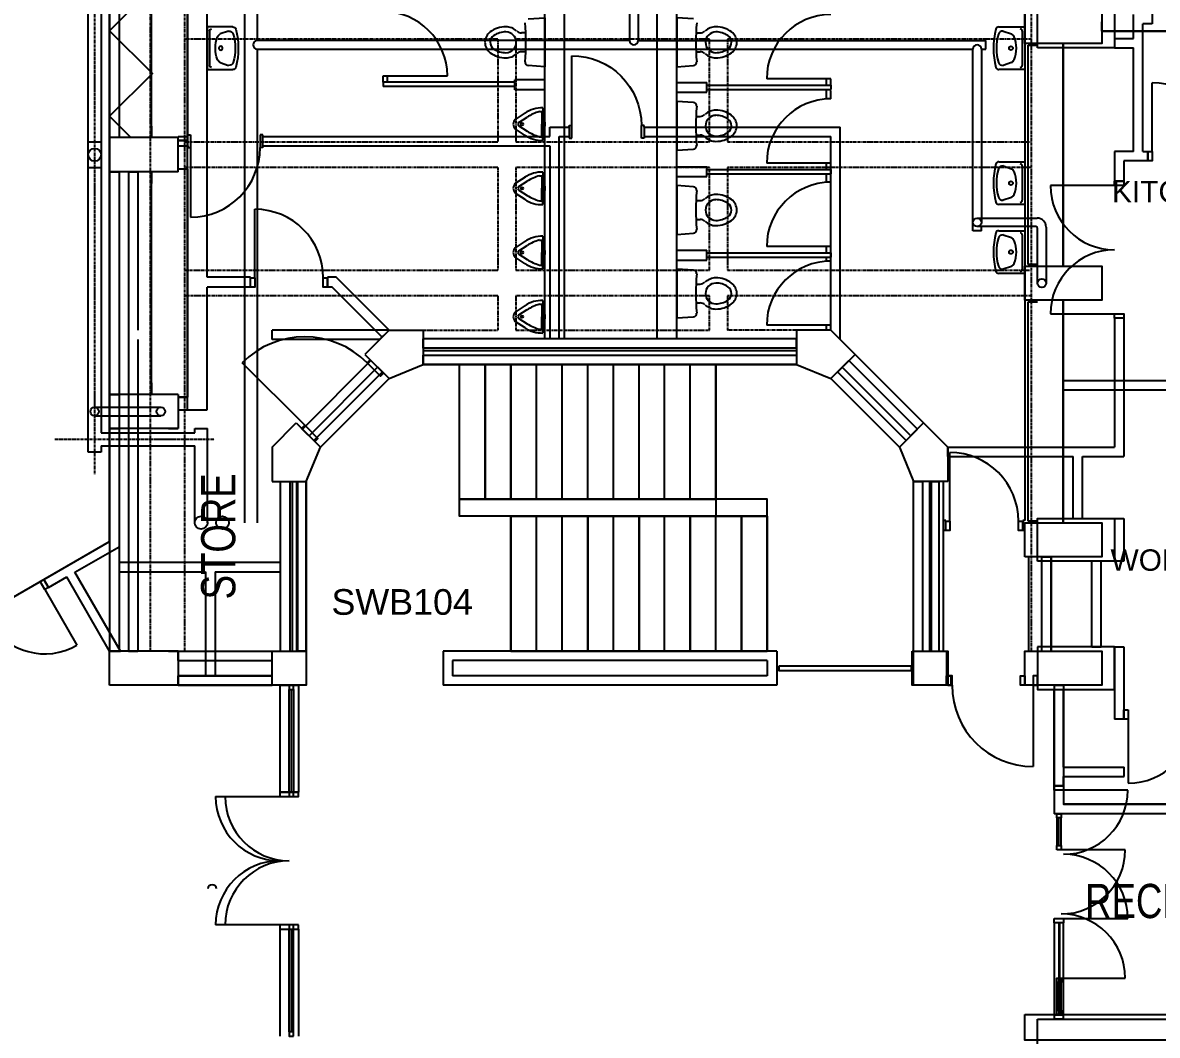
# Model space of a CAD drawing. Header units: millimetres. Extents: x -12337 to 132498, y -9485 to 82319.
# Drawn here: x 70612 to 83878, y 52379 to 64212 of the extents above; entities that cross this region are included whole.
import ezdxf

# ---------------------------------------------------------------- set-up
doc = ezdxf.new("R2010")
doc.units = ezdxf.units.MM
doc.linetypes.add('PCENTRE', pattern=[50.8, 31.75, -6.35, 6.35, -6.35])
doc.linetypes.add('PHANTOM', pattern=[63.5, 31.75, -6.35, 6.35, -6.35, 6.35, -6.35])
for name, color, linetype in [('Basement 1 - Doors Windows and Openings', 7, 'Continuous'), ('Basement 1 - General', 7, 'Continuous'), ('Basement 1 - Sections', 7, 'Continuous'), ('Basement 1 - Spaces and Zones', 7, 'Continuous'), ('Basement 1 - Stairs', 7, 'Continuous'), ('Basement 1 - Structural Members', 7, 'Continuous'), ('Basement 1 - Walls', 7, 'Continuous'), ('Basement 2 - Doors Windows and Openings', 7, 'Continuous'), ('Basement 2 - General', 7, 'Continuous'), ('Basement 2 - Stairs', 7, 'Continuous'), ('Basement 2 - Structural Members', 7, 'Continuous'), ('Basement 2 - Walls', 7, 'Continuous'), ('Rain_and_storm_water', 7, 'Continuous')]:
    doc.layers.add(name, color=color, linetype=linetype)
doc.styles.add('arial', font='arial.ttf')
doc.styles.add('Text_Style_2', font='Freehand', dxfattribs={"width": 0.8})

# ---------------------------------------------------------------- blocks, each defined once
blk = doc.blocks.new('whb2')
for p, q in [((-250, 0), (250, 0)), ((-250, -303.1), (-250, 0)), ((250, 0), (250, -303.1)), ((-201, -29.5), (201.1, -29.5)), ((-200, -252.8), (-168.5, -155.3)), ((168.6, -155.3), (200.1, -252.8))]:
    blk.add_line(p, q)
blk.add_circle((0, -160.7), 22.3)
for centre, radius, start, end in [((-199.1, -56.3), 26.8, 94.124, 173.479), ((-109.1, -186.3), 67, 111.901, 152.434), ((0, -457.8), 359.7, 68.098, 111.902), ((109.2, -186.3), 67, 27.567, 68.099), ((199.2, -56.3), 26.8, 6.521, 85.876), ((-151.4, -259.8), 49.1, 171.798, 253.912), ((151.5, -259.8), 49.1, 286.088, 8.202), ((-214.2, -303.1), 35.7, 180, 255.523), ((0, 526.8), 892.9, 255.523, 284.478), ((0, 265.2), 595.5, 253.912, 286.088), ((214.3, -303.1), 35.7, 284.477, 0)]:
    blk.add_arc(centre, radius, start, end)

msp = doc.modelspace()

# ---------------------------------------------------------------- linework, layer by layer
at = {"layer": 'Basement 1 - Doors Windows and Openings', "color": 1, "linetype": 'Continuous', "lineweight": -3}
for p, q in [((74827, 63592, 2700), (75577, 63592, 2700)), ((80061, 63557, 2700), (79311, 63557, 2700)), ((80061, 62572, 2700), (79311, 62572, 2700)), ((73327, 61232, 2700), (73327, 62032, 2700)), ((80061, 61597, 2700), (79311, 61597, 2700)), ((80061, 60677, 2700), (79311, 60677, 2700)), ((73909, 59508, 2700), (73178, 60239, 2700)), ((81454, 58389, 2700), (81454, 59189, 2700)), ((70871, 57587, 2700), (71246, 56937, 2700)), ((73728, 55219, 2700), (73728, 56419, 2700)), ((73753, 55219, 2700), (73753, 56419, 2700)), ((73778, 56419, 2700), (73778, 55219, 2700)), ((72978, 55169, 2700), (73728, 55169, 2700)), ((82703, 54919, 2700), (82703, 54597, 2700)), ((82728, 54597, 2700), (82728, 54919, 2700)), ((82753, 54597, 2700), (82753, 54919, 2700)), ((83503, 54547, 2700), (82753, 54547, 2700)), ((73728, 53669, 2700), (72978, 53669, 2700)), ((73728, 52419, 2700), (73728, 53619, 2700)), ((73753, 52419, 2700), (73753, 53619, 2700)), ((73778, 52419, 2700), (73778, 53619, 2700)), ((82703, 52674, 2700), (82703, 52997, 2700)), ((82728, 52674, 2700), (82728, 52997, 2700)), ((82753, 53047, 2700), (83503, 53047, 2700)), ((82753, 52674, 2700), (82753, 52997, 2700))]:
    msp.add_line(p, q, dxfattribs=at)
at = {"layer": 'Basement 1 - Doors Windows and Openings', "color": 1, "linetype": 'Continuous'}
msp.add_line((80188, 60181, 2700), (80061, 60054, 2700), dxfattribs=at)
at = {"layer": 'Basement 1 - Doors Windows and Openings', "color": 1, "linetype": 'Continuous', "lineweight": -3, "elevation": 2700}
for points in [[(73277, 61232), (73327, 61232), (73327, 61122), (73277, 61122), (73277, 61232)], [(74127, 61232), (74177, 61232), (74177, 61122), (74127, 61122), (74127, 61232)], [(74640, 60239), (74675, 60274), (74830, 60118), (74795, 60083), (74640, 60239)], [(73873, 59472), (73909, 59508), (74064, 59352), (74029, 59317), (73873, 59472)], [(81404, 58389), (81454, 58389), (81454, 58279), (81404, 58279), (81404, 58389)], [(82254, 58389), (82304, 58389), (82304, 58279), (82254, 58279), (82254, 58389)], [(70871, 57587), (70816, 57682), (70859, 57707), (70914, 57612), (70871, 57587)], [(81463, 56469), (81413, 56469), (81413, 56579), (81463, 56579), (81463, 56469)], [(82328, 56469), (82278, 56469), (82278, 56579), (82328, 56579), (82328, 56469)], [(73778, 56419), (73778, 56469), (73728, 56469), (73728, 56419), (73778, 56419)], [(73778, 55169), (73778, 55219), (73728, 55219), (73728, 55169), (73778, 55169)], [(82703, 54919), (82703, 54969), (82753, 54969), (82753, 54919), (82703, 54919)], [(82703, 54547), (82703, 54597), (82753, 54597), (82753, 54547), (82703, 54547)], [(73778, 53619), (73778, 53669), (73728, 53669), (73728, 53619), (73778, 53619)], [(82703, 52997), (82703, 53047), (82753, 53047), (82753, 52997), (82703, 52997)], [(82703, 52624), (82703, 52674), (82753, 52674), (82753, 52624), (82703, 52624)], [(73778, 52369), (73778, 52419), (73728, 52419), (73728, 52369), (73778, 52369)]]:
    msp.add_lwpolyline(points, dxfattribs=at)
at = {"layer": 'Basement 1 - Doors Windows and Openings', "color": 1, "linetype": 'Continuous', "lineweight": -3}
for centre, radius, start, end in [((74827, 63592, 2700), 750, 0, 90), ((80061, 63557, 2700), 750, 90, 180), ((80061, 62572, 2700), 750, 90, 180), ((80061, 61597, 2700), 750, 90, 180), ((73327, 61232, 2700), 800, 0, 90), ((80061, 60677, 2700), 750, 90, 180), ((73909, 59508, 2700), 1033, 44.9996, 134.9996), ((81454, 58389, 2700), 800, 0, 90), ((70871, 57587, 2700), 750, 210, 300), ((73728, 55169, 2700), 750, 180, 270), ((82753, 54547, 2700), 750, 270, 0), ((73728, 53669, 2700), 750, 90, 180), ((82753, 53047, 2700), 750, 0, 90)]:
    msp.add_arc(centre, radius, start, end, dxfattribs=at)
at = {"layer": 'Basement 1 - Sections', "color": 1, "linetype": 'Continuous'}
for p, q in [((76494, 64093, 2700), (76443, 64093, 2700)), ((78484, 64093, 2700), (78534, 64093, 2700)), ((76494, 63873, 2700), (76443, 63873, 2700)), ((78484, 63873, 2700), (78534, 63873, 2700)), ((76717, 63698, 2700), (76523, 63711, 2700)), ((78261, 63698, 2700), (78455, 63711, 2700)), ((76487, 63158, 2700), (76371, 63082, 2700)), ((76694, 63217, 2700), (76694, 63027, 2700)), ((76413, 63048, 2700), (76511, 63109, 2700)), ((76694, 62837, 2700), (76694, 63027, 2700)), ((78484, 63118, 2700), (78534, 63118, 2700)), ((76487, 62896, 2700), (76371, 62972, 2700)), ((76413, 63006, 2700), (76511, 62945, 2700)), ((78484, 62898, 2700), (78534, 62898, 2700)), ((78261, 62723, 2700), (78455, 62736, 2700)), ((76487, 62408, 2700), (76371, 62332, 2700)), ((76413, 62298, 2700), (76511, 62359, 2700)), ((76694, 62467, 2700), (76694, 62277, 2700)), ((76487, 62146, 2700), (76371, 62222, 2700)), ((76413, 62256, 2700), (76511, 62195, 2700)), ((76694, 62087, 2700), (76694, 62277, 2700)), ((78484, 62133, 2700), (78534, 62133, 2700)), ((78484, 61913, 2700), (78534, 61913, 2700)), ((76694, 61717, 2700), (76694, 61527, 2700)), ((78261, 61738, 2700), (78455, 61751, 2700)), ((76487, 61658, 2700), (76371, 61582, 2700)), ((76413, 61548, 2700), (76511, 61609, 2700)), ((76487, 61396, 2700), (76371, 61472, 2700)), ((76413, 61506, 2700), (76511, 61445, 2700)), ((76694, 61337, 2700), (76694, 61527, 2700)), ((78484, 61158, 2700), (78534, 61158, 2700)), ((76487, 60908, 2700), (76371, 60831, 2700)), ((76694, 60967, 2700), (76694, 60777, 2700)), ((78484, 60938, 2700), (78534, 60938, 2700)), ((76413, 60798, 2700), (76511, 60859, 2700)), ((76694, 60587, 2700), (76694, 60777, 2700)), ((78261, 60763, 2700), (78455, 60776, 2700)), ((76487, 60646, 2700), (76371, 60722, 2700)), ((76413, 60756, 2700), (76511, 60695, 2700))]:
    msp.add_line(p, q, dxfattribs=at)
at = {"layer": 'Basement 1 - Sections', "color": 1, "linetype": 'Continuous', "elevation": 2700}
for points in [[(76523, 64256), (76717, 64268), (76717, 63698)], [(78455, 64256), (78261, 64268), (78261, 63698)], [(78455, 63281), (78261, 63293), (78261, 62723)], [(76655, 63173), (76682, 63173), (76682, 63027)], [(76655, 62880), (76682, 62880), (76682, 63027)], [(76694, 63052), (76717, 63052), (76717, 63002), (76694, 63002)], [(76655, 62423), (76682, 62423), (76682, 62277)], [(76655, 62130), (76682, 62130), (76682, 62277)], [(76694, 62302), (76717, 62302), (76717, 62252), (76694, 62252)], [(78455, 62296), (78261, 62308), (78261, 61738)], [(76655, 61673), (76682, 61673), (76682, 61527)], [(76655, 61380), (76682, 61380), (76682, 61527)], [(76694, 61552), (76717, 61552), (76717, 61502), (76694, 61502)], [(78455, 61321), (78261, 61333), (78261, 60763)], [(76655, 60923), (76682, 60923), (76682, 60777)], [(76655, 60630), (76682, 60630), (76682, 60777)], [(76694, 60802), (76717, 60802), (76717, 60752), (76694, 60752)]]:
    msp.add_lwpolyline(points, dxfattribs=at)
at = {"layer": 'Basement 1 - Sections', "color": 1, "linetype": 'Continuous'}
for centre in [(76449, 63027, 2700), (76449, 62277, 2700), (76449, 61527, 2700), (76449, 60777, 2700)]:
    msp.add_circle(centre, 15, dxfattribs=at)
for centre, radius, start, end in [((74059, 63983, 2700), 2437, 354.6098, 5.3902), ((80919, 63983, 2700), 2437, 174.6098, 185.3902), ((76168, 63983, 2700), 151, 126.6272, 180), ((76262, 63857, 2700), 309, 90, 126.6269), ((76262, 63847, 2700), 258, 90, 123.3291), ((76262, 63983, 2700), 182, 46.3697, 90), ((76262, 63983, 2700), 121, 270, 90), ((76443, 64173, 2700), 80, 226.3714, 270), ((78534, 64173, 2700), 80, 270, 313.6286), ((78716, 63983, 2700), 182, 90, 133.6303), ((78716, 63983, 2700), 121, 90, 270), ((78716, 63857, 2700), 309, 53.3731, 90), ((78716, 63847, 2700), 258, 56.6709, 90), ((78810, 63983, 2700), 151, 0, 53.3728), ((76168, 63983, 2700), 151, 180, 233.3723), ((76172, 63983, 2700), 94.1, 123.328, 180), ((76172, 63983, 2700), 94.1, 180, 236.6712), ((78805, 63983, 2700), 94.1, 0, 56.672), ((78805, 63983, 2700), 94.1, 303.3288, 0), ((78810, 63983, 2700), 151, 306.6277, 0), ((76262, 64110, 2700), 309, 233.3736, 270), ((76262, 64120, 2700), 258, 236.6706, 270), ((76262, 63983, 2700), 182, 270, 313.6308), ((76443, 63793, 2700), 80, 90, 133.6274), ((78534, 63793, 2700), 80, 46.3726, 90), ((78716, 63983, 2700), 182, 226.3692, 270), ((78716, 64120, 2700), 258, 270, 303.3294), ((78716, 64110, 2700), 309, 270, 306.6264), ((76526, 63751, 2700), 40, 174.614, 266.3467), ((78452, 63751, 2700), 40, 273.6533, 5.386), ((78452, 63241, 2700), 40, 354.6071, 86.3462), ((76685, 62854, 2700), 363, 88.5377, 123.7958), ((76818, 62615, 2700), 582, 106.3032, 121.9052), ((80919, 63008, 2700), 2437, 174.6098, 185.3902), ((78716, 63008, 2700), 182, 90, 133.6303), ((78716, 62882, 2700), 309, 53.3731, 90), ((76420, 63027, 2700), 73, 131.5428, 179.9693), ((76420, 63027, 2700), 73, 180.0326, 228.4584), ((76425, 63028, 2700), 23.8, 121.9106, 177.9281), ((76425, 63026, 2700), 23.8, 182.0719, 238.0926), ((78534, 63198, 2700), 80, 270, 313.6286), ((78716, 63008, 2700), 121, 90, 270), ((78716, 62872, 2700), 258, 56.6709, 90), ((78805, 63008, 2700), 94.1, 0, 56.672), ((78810, 63008, 2700), 151, 0, 53.3728), ((76685, 63199, 2700), 363, 236.2042, 271.4623), ((76818, 63439, 2700), 582, 238.0951, 253.6968), ((78534, 62818, 2700), 80, 46.3726, 90), ((78716, 63145, 2700), 258, 270, 303.3294), ((78716, 63135, 2700), 309, 270, 306.6264), ((78805, 63008, 2700), 94.1, 303.3288, 0), ((78810, 63008, 2700), 151, 306.6277, 0), ((78452, 62776, 2700), 40, 273.6533, 5.386), ((78716, 63008, 2700), 182, 226.3692, 270), ((76685, 62104, 2700), 363, 88.5377, 123.7958), ((76818, 61865, 2700), 582, 106.3032, 121.9052), ((76420, 62277, 2700), 73, 131.5428, 179.9693), ((76420, 62277, 2700), 73, 180.0326, 228.4584), ((76425, 62278, 2700), 23.8, 121.9106, 177.9281), ((76425, 62276, 2700), 23.8, 182.0719, 238.0926), ((78452, 62256, 2700), 40, 354.6071, 86.3462), ((80919, 62023, 2700), 2437, 174.6098, 185.3902), ((76685, 62449, 2700), 363, 236.2042, 271.4623), ((76818, 62689, 2700), 582, 238.0951, 253.6968), ((78534, 62213, 2700), 80, 270, 313.6286), ((78716, 62023, 2700), 182, 90, 133.6303), ((78716, 62023, 2700), 121, 90, 270), ((78716, 61897, 2700), 309, 53.3731, 90), ((78716, 61887, 2700), 258, 56.6709, 90), ((78805, 62023, 2700), 94.1, 0, 56.672), ((78810, 62023, 2700), 151, 0, 53.3728), ((78805, 62023, 2700), 94.1, 303.3288, 0), ((78810, 62023, 2700), 151, 306.6277, 0), ((78534, 61833, 2700), 80, 46.3726, 90), ((78716, 62023, 2700), 182, 226.3692, 270), ((78716, 62160, 2700), 258, 270, 303.3294), ((78716, 62150, 2700), 309, 270, 306.6264), ((76685, 61354, 2700), 363, 88.5377, 123.7958), ((78452, 61791, 2700), 40, 273.6533, 5.386), ((76420, 61527, 2700), 73, 131.5428, 179.9693), ((76818, 61115, 2700), 582, 106.3032, 121.9052), ((76420, 61527, 2700), 73, 180.0326, 228.4584), ((76425, 61528, 2700), 23.8, 121.9106, 177.9281), ((76425, 61526, 2700), 23.8, 182.0719, 238.0926), ((76818, 61939, 2700), 582, 238.0951, 253.6968), ((76685, 61699, 2700), 363, 236.2042, 271.4623), ((78452, 61281, 2700), 40, 354.6071, 86.3462), ((80919, 61048, 2700), 2437, 174.6098, 185.3902), ((78534, 61238, 2700), 80, 270, 313.6286), ((78716, 61048, 2700), 182, 90, 133.6303), ((78716, 61048, 2700), 121, 90, 270), ((78716, 60922, 2700), 309, 53.3731, 90), ((78716, 60912, 2700), 258, 56.6709, 90), ((78810, 61048, 2700), 151, 0, 53.3728), ((78805, 61048, 2700), 94.1, 0, 56.672), ((78805, 61048, 2700), 94.1, 303.3288, 0), ((78810, 61048, 2700), 151, 306.6277, 0), ((76685, 60604, 2700), 363, 88.5377, 123.7958), ((76818, 60364, 2700), 582, 106.3032, 121.9052), ((78534, 60858, 2700), 80, 46.3726, 90), ((78716, 61048, 2700), 182, 226.3692, 270), ((78716, 61185, 2700), 258, 270, 303.3294), ((78716, 61175, 2700), 309, 270, 306.6264), ((76420, 60777, 2700), 73, 131.5428, 179.9693), ((76420, 60777, 2700), 73, 180.0326, 228.4584), ((76425, 60778, 2700), 23.8, 121.9106, 177.9281), ((76425, 60776, 2700), 23.8, 182.0719, 238.0926), ((78452, 60816, 2700), 40, 273.6533, 5.386), ((76685, 60949, 2700), 363, 236.2042, 271.4623), ((76818, 61189, 2700), 582, 238.0951, 253.6968)]:
    msp.add_arc(centre, radius, start, end, dxfattribs=at)
at = {"layer": 'Basement 1 - Spaces and Zones', "color": 10, "linetype": 'Continuous', "elevation": 2700}
msp.add_lwpolyline([(63238, 72334), (63238, 71584), (62028, 71584), (62028, 58030), (64289, 56724), (69157, 56724), (71628, 58151), (71628, 71759), (70528, 71759), (70528, 72334), (69238, 72334), (69238, 70464), (64528, 70464), (64528, 72334), (63238, 72334)], close=True, dxfattribs=at)
at = {"layer": 'Basement 1 - Spaces and Zones', "color": 1, "linetype": 'Continuous', "elevation": 2700}
for points in [[(94228, 64114), (83228, 64114), (83228, 63969), (82778, 63969), (82778, 61369), (83228, 61369), (83228, 60969), (82778, 60969), (82778, 58369), (83228, 58369), (83228, 57969), (82638, 57969), (82638, 56869), (83228, 56869), (83228, 56469), (82783, 56469), (82783, 55079), (94228, 55079)], [(94228, 64114), (83228, 64114), (94228, 64114)]]:
    msp.add_lwpolyline(points, dxfattribs=at)
at = {"layer": 'Basement 1 - Stairs', "color": 7, "linetype": 'Continuous'}
for p, q in [((78718, 60219, 2700), (75718, 60219, 2700)), ((75718, 58644, 2700), (75718, 60219, 2700)), ((76018, 60219, 2700), (76018, 58644, 2700)), ((76318, 60219, 2700), (76318, 58644, 2700)), ((76618, 58644, 2700), (76618, 60219, 2700)), ((76918, 58644, 2700), (76918, 60219, 2700)), ((77218, 58644, 2700), (77218, 60219, 2700)), ((77518, 58644, 2700), (77518, 60219, 2700)), ((77818, 58644, 2700), (77818, 60219, 2700)), ((78118, 58644, 2700), (78118, 60219, 2700)), ((78418, 58644, 2700), (78418, 60219, 2700)), ((78718, 58644, 2700), (78718, 60219, 2700)), ((76618, 56869, 2700), (76618, 58444, 2700)), ((76918, 56869, 2700), (76918, 58444, 2700)), ((77218, 56869, 2700), (77218, 58444, 2700)), ((77518, 56869, 2700), (77518, 58444, 2700)), ((77818, 56869, 2700), (77818, 58444, 2700)), ((78118, 56869, 2700), (78118, 58444, 2700)), ((78418, 56869, 2700), (78418, 58444, 2700)), ((78718, 56869, 2700), (78718, 58444, 2700)), ((79018, 56869, 2700), (79018, 58444, 2700))]:
    msp.add_line(p, q, dxfattribs=at)
at = {"layer": 'Basement 1 - Stairs', "color": 7, "linetype": 'Continuous', "elevation": 2700}
for points in [[(79318, 58444), (79318, 58644), (75718, 58644)], [(76318, 58444), (75718, 58444), (75718, 58644)], [(76318, 56869), (79318, 56869), (79318, 58444), (76318, 58444), (76318, 56869)], [(79453, 56694), (79453, 56644), (81003, 56644), (81003, 56694), (79453, 56694)]]:
    msp.add_lwpolyline(points, dxfattribs=at)
at = {"layer": 'Basement 1 - Structural Members', "color": 4, "linetype": 'Continuous'}
for p, q in [((72116, 62869, 2700), (72116, 65469, 2700)), ((72543, 62837, 2700), (72543, 65502, 2700)), ((82368, 63951, 2700), (82478, 63951, 2700)), ((82368, 61388, 2700), (82368, 63951, 2700)), ((82778, 61369, 2700), (82778, 63969, 2700)), ((82778, 63919, 2700), (82778, 63791, 2700)), ((72116, 63003, 2700), (72116, 62869, 2700)), ((72116, 62869, 2700), (72116, 63003, 2700)), ((72543, 62837, 2700), (72543, 62932, 2700)), ((71628, 62869, 2700), (71628, 62469, 2700)), ((72428, 62869, 2700), (71628, 62869, 2700)), ((72428, 62469, 2700), (72428, 62869, 2700)), ((72543, 62837, 2700), (72428, 62837, 2700)), ((72428, 62837, 2700), (72543, 62837, 2700)), ((72543, 62502, 2700), (72428, 62502, 2700)), ((72543, 59837, 2700), (72543, 62502, 2700)), ((72428, 62469, 2700), (71628, 62469, 2700)), ((72116, 59869, 2700), (72116, 62469, 2700)), ((72116, 62469, 2700), (72116, 62335, 2700)), ((82368, 61388, 2700), (82368, 61480, 2700)), ((82778, 61419, 2700), (82778, 61548, 2700)), ((82778, 61548, 2700), (82778, 61419, 2700)), ((82478, 61388, 2700), (82368, 61388, 2700)), ((82368, 61388, 2700), (82478, 61388, 2700)), ((82368, 60951, 2700), (82478, 60951, 2700)), ((82368, 58388, 2700), (82368, 60951, 2700)), ((82778, 58369, 2700), (82778, 60969, 2700)), ((82778, 60919, 2700), (82778, 60791, 2700)), ((80011, 60619, 2700), (80011, 60677, 2700)), ((80061, 60677, 2700), (80011, 60677, 2700)), ((80061, 60619, 2700), (80061, 60677, 2700)), ((74895, 60619, 2700), (74613, 60336, 2700)), ((74895, 60619, 2700), (75295, 60619, 2700)), ((75295, 60619, 2700), (75295, 60219, 2700)), ((79661, 60519, 2700), (75295, 60519, 2700)), ((79661, 60619, 2700), (79661, 60219, 2700)), ((80061, 60619, 2700), (79661, 60619, 2700)), ((80061, 60619, 2700), (80344, 60336, 2700)), ((79661, 60379, 2700), (75295, 60379, 2700)), ((74613, 60336, 2700), (74895, 60054, 2700)), ((80344, 60336, 2700), (80061, 60054, 2700)), ((80344, 60336, 2700), (81145, 59535, 2700)), ((74895, 60054, 2700), (75295, 60219, 2700)), ((79661, 60219, 2700), (80061, 60054, 2700)), ((72116, 59869, 2700), (72116, 60003, 2700)), ((72116, 60003, 2700), (72116, 59869, 2700)), ((80061, 60054, 2700), (80863, 59252, 2700)), ((72428, 59869, 2700), (71628, 59869, 2700)), ((71628, 59469, 2700), (71628, 59869, 2700)), ((72428, 59869, 2700), (72428, 59469, 2700)), ((72428, 59837, 2700), (72543, 59837, 2700)), ((72543, 59837, 2700), (72428, 59837, 2700)), ((72543, 59837, 2700), (72543, 59932, 2700)), ((72428, 59469, 2700), (71628, 59469, 2700)), ((73528, 59252, 2700), (73811, 59535, 2700)), ((73811, 59535, 2700), (74094, 59252, 2700)), ((81145, 59535, 2700), (80863, 59252, 2700)), ((81428, 59252, 2700), (81145, 59535, 2700)), ((73528, 59252, 2700), (73528, 58852, 2700)), ((73928, 58852, 2700), (74094, 59252, 2700)), ((80863, 59252, 2700), (81028, 58852, 2700)), ((81428, 59252, 2700), (81428, 58852, 2700)), ((73528, 58852, 2700), (73928, 58852, 2700)), ((73628, 56869, 2700), (73628, 58852, 2700)), ((73768, 56869, 2700), (73768, 58852, 2700)), ((81428, 58852, 2700), (81028, 58852, 2700)), ((81238, 56869, 2700), (81238, 58852, 2700)), ((81378, 56869, 2700), (81378, 58852, 2700)), ((82778, 58548, 2700), (82778, 58419, 2700)), ((82778, 58419, 2700), (82778, 58548, 2700)), ((82478, 58388, 2700), (82368, 58388, 2700)), ((82368, 58388, 2700), (82478, 58388, 2700)), ((82375, 56869, 2700), (82375, 57969, 2700)), ((71628, 56469, 2700), (71628, 56869, 2700)), ((72428, 56869, 2700), (71628, 56869, 2700)), ((72428, 56869, 2700), (72428, 56469, 2700)), ((72428, 56469, 2700), (71628, 56469, 2700))]:
    msp.add_line(p, q, dxfattribs=at)
at = {"layer": 'Basement 1 - Structural Members', "color": 4, "linetype": 'Continuous', "elevation": 2700}
for points in [[(82328, 63969), (82328, 64369), (83228, 64369), (83228, 63969), (82328, 63969)], [(82328, 60969), (82328, 61369), (83228, 61369), (83228, 60969), (82328, 60969)], [(82328, 57969), (82328, 58369), (83228, 58369), (83228, 57969), (82328, 57969)], [(73528, 56869), (73928, 56869), (73928, 56469), (73528, 56469), (73528, 56869)], [(81013, 56869), (81413, 56869), (81413, 56469), (81013, 56469), (81013, 56869)], [(82328, 56469), (82328, 56869), (83228, 56869), (83228, 56469), (82328, 56469)], [(82328, 52624), (87428, 52624), (87428, 52324), (82328, 52324), (82328, 52624)]]:
    msp.add_lwpolyline(points, dxfattribs=at)
at = {"layer": 'Basement 1 - Walls', "color": 3, "linetype": 'Continuous'}
for p, q in [((76947, 60519), (76947, 68639)), ((78031, 60519), (78031, 68639)), ((76717, 60519), (76717, 68119)), ((78261, 60519), (78261, 68119)), ((82328, 67324), (82328, 58394)), ((72537, 59689), (72537, 67087)), ((72767, 61237), (72767, 66857)), ((71628, 65469), (71628, 62869)), ((71738, 65469), (71738, 62869)), ((83228, 64114), (83228, 64224)), ((83228, 64114), (86178, 64114)), ((71738, 62869), (71628, 62869)), ((71628, 62469), (71738, 62469)), ((71628, 62469), (71628, 59869)), ((71738, 62469), (71738, 59869)), ((73277, 61237), (72767, 61237)), ((74278, 61237), (74177, 61237)), ((74177, 61122), (74177, 61237)), ((74895, 60619), (74278, 61237)), ((72767, 59689), (72767, 61122)), ((73277, 61122), (72767, 61122)), ((74230, 61122), (74177, 61122)), ((74814, 60538), (74230, 61122)), ((74675, 60274), (74830, 60118)), ((75295, 60219), (75295, 60329)), ((75295, 60329), (79661, 60329)), ((79661, 60329), (79661, 60219)), ((75295, 60219), (79661, 60219)), ((86178, 60029), (82778, 60029)), ((71628, 59869), (71738, 59869)), ((86288, 59919), (82778, 59919)), ((72428, 59689), (72767, 59689)), ((71628, 59469), (71738, 59469)), ((71628, 59469), (71628, 58151)), ((71738, 59469), (71738, 56869)), ((72318, 59469), (72428, 59469)), ((73873, 59472), (74029, 59317)), ((73818, 58852), (73928, 58852)), ((73818, 56869), (73818, 58852)), ((73928, 56869), (73928, 58852)), ((81028, 56869), (81028, 58852)), ((81138, 58852), (81028, 58852)), ((81138, 56869), (81138, 58852)), ((81404, 58394), (81378, 58394)), ((81404, 58279), (81404, 58394)), ((82328, 58394), (82304, 58394)), ((82304, 58279), (82304, 58394)), ((82368, 58388), (82368, 58480)), ((81404, 58279), (81378, 58279)), ((82328, 58279), (82304, 58279)), ((70859, 57707), (71628, 58151)), ((71223, 57790), (71738, 58087)), ((71738, 57909), (73628, 57909)), ((82528, 57969), (82638, 57969)), ((82528, 56869), (82528, 57969)), ((82638, 56869), (82638, 57969)), ((70914, 57612), (71128, 57735)), ((71628, 56869), (71128, 57735)), ((71756, 56869), (71223, 57790)), ((71738, 57794), (72748, 57794)), ((72748, 57794), (72748, 56579)), ((72863, 57794), (72863, 56579)), ((72863, 57794), (73628, 57794)), ((70914, 57612), (70859, 57707)), ((71628, 56869), (71756, 56869)), ((72318, 56869), (72428, 56869)), ((73928, 56869), (73818, 56869)), ((79428, 56869), (75528, 56869)), ((75528, 56869), (75528, 56469)), ((79428, 56869), (79428, 56469)), ((81028, 56869), (81138, 56869)), ((82528, 56869), (82638, 56869)), ((79318, 56759), (75638, 56759)), ((75638, 56759), (75638, 56579)), ((79318, 56759), (79318, 56579)), ((72428, 56469), (72428, 56579)), ((72428, 56579), (73528, 56579)), ((73528, 56469), (73528, 56579)), ((79318, 56579), (75638, 56579)), ((72428, 56469), (73528, 56469)), ((79428, 56469), (75528, 56469)), ((82673, 56469), (82673, 54969)), ((82673, 56469), (82783, 56469)), ((82783, 56469), (82783, 55079)), ((87578, 55079), (82783, 55079)), ((87813, 54969), (82673, 54969))]:
    msp.add_line(p, q, dxfattribs=at)
at = {"layer": 'Basement 1 - Walls', "color": 2, "linetype": 'Continuous'}
for p, q in [((74827, 63517, 2700), (74827, 63592, 2700)), ((74827, 63592, 2700), (74877, 63592, 2700)), ((74877, 63517, 2700), (74877, 63592, 2700)), ((80061, 63557, 2700), (80011, 63557, 2700)), ((80011, 63482, 2700), (80011, 63557, 2700)), ((80061, 63482, 2700), (80061, 63557, 2700)), ((76367, 63517, 2700), (74827, 63517, 2700)), ((74827, 63517, 2700), (74827, 63467, 2700)), ((76367, 63467, 2700), (74827, 63467, 2700)), ((76717, 63544, 2700), (76367, 63544, 2700)), ((76367, 63429, 2700), (76367, 63544, 2700)), ((76717, 63429, 2700), (76367, 63429, 2700)), ((78261, 63514, 2700), (78611, 63514, 2700)), ((78611, 63399, 2700), (78611, 63514, 2700)), ((78611, 63482, 2700), (80061, 63482, 2700)), ((78611, 63432, 2700), (80061, 63432, 2700)), ((80011, 63322, 2700), (80011, 63422, 2700)), ((80061, 63482, 2700), (80061, 63432, 2700)), ((80061, 63322, 2700), (80061, 63422, 2700)), ((78261, 63399, 2700), (78611, 63399, 2700)), ((80061, 63322, 2700), (80011, 63322, 2700)), ((78261, 62529, 2700), (78611, 62529, 2700)), ((78611, 62414, 2700), (78611, 62529, 2700)), ((78611, 62497, 2700), (80061, 62497, 2700)), ((80061, 62572, 2700), (80011, 62572, 2700)), ((80011, 62497, 2700), (80011, 62572, 2700)), ((80061, 62497, 2700), (80061, 62572, 2700)), ((80061, 62497, 2700), (80061, 62447, 2700)), ((78261, 62414, 2700), (78611, 62414, 2700)), ((78611, 62447, 2700), (80061, 62447, 2700)), ((80011, 62347, 2700), (80011, 62447, 2700)), ((80061, 62347, 2700), (80061, 62447, 2700)), ((80061, 62347, 2700), (80011, 62347, 2700)), ((80011, 61522, 2700), (80011, 61597, 2700)), ((80061, 61597, 2700), (80011, 61597, 2700)), ((80061, 61522, 2700), (80061, 61597, 2700)), ((78261, 61554, 2700), (78611, 61554, 2700)), ((78261, 61439, 2700), (78611, 61439, 2700)), ((78611, 61439, 2700), (78611, 61554, 2700)), ((78611, 61522, 2700), (80061, 61522, 2700)), ((78611, 61472, 2700), (80061, 61472, 2700)), ((80011, 61427, 2700), (80011, 61472, 2700)), ((80061, 61427, 2700), (80011, 61427, 2700)), ((80061, 61427, 2700), (80061, 61527, 2700)), ((80061, 61522, 2700), (80061, 61472, 2700))]:
    msp.add_line(p, q, dxfattribs=at)
at = {"layer": 'Basement 2 - Doors Windows and Openings', "color": 2, "linetype": 'Continuous'}
for p, q in [((83818, 62709), (83818, 63509)), ((71878, 62869), (71628, 63119)), ((83378, 62309), (82628, 62309)), ((82628, 60809), (83378, 60809)), ((82428, 56469), (82428, 55519)), ((83538, 56074), (83538, 55324)), ((83533, 55244), (82783, 55244)), ((72868, 55169), (73618, 55169)), ((82783, 53744), (83533, 53744)), ((73618, 53669), (72868, 53669)), ((82673, 53694), (82673, 52569)), ((82728, 53694), (82728, 52619)), ((82738, 52619), (82738, 53694)), ((82783, 52569), (82783, 53694)), ((82673, 52619), (82783, 52619)), ((82783, 52569), (82673, 52569))]:
    msp.add_line(p, q, dxfattribs=at)
for points in [[(71628, 63119), (72128, 63619), (71628, 64119), (72128, 64619), (71628, 65119)], [(83768, 62709), (83818, 62709), (83818, 62599), (83768, 62599), (83768, 62709)], [(83488, 62309), (83378, 62309), (83378, 62359), (83488, 62359), (83488, 62309)], [(83488, 60759), (83378, 60759), (83378, 60809), (83488, 60809), (83488, 60759)], [(81478, 56469), (81478, 56579), (81428, 56579), (81428, 56469), (81478, 56469)], [(82478, 56469), (82478, 56579), (82428, 56579), (82428, 56469), (82478, 56469)], [(83538, 56184), (83538, 56074), (83488, 56074), (83488, 56184), (83538, 56184)], [(73838, 55219), (73618, 55219), (73618, 55169), (73838, 55169), (73838, 55219)], [(82673, 55294), (82783, 55294), (82783, 55244), (82673, 55244), (82673, 55294)], [(82673, 53744), (82783, 53744), (82783, 53694), (82673, 53694), (82673, 53744)], [(73838, 53669), (73618, 53669), (73618, 53619), (73838, 53619), (73838, 53669)]]:
    msp.add_lwpolyline(points, dxfattribs=at)
for centre, radius, start, end in [((83818, 62709), 800, 0, 90), ((83378, 62309), 750, 180, 270), ((83378, 60809), 750, 90, 180), ((82428, 56469), 950, 180, 270), ((83538, 56074), 750, 270, 0), ((82783, 55244), 750, 270, 0), ((73618, 55169), 750, 180, 270), ((73618, 53669), 750, 90, 180), ((82783, 53744), 750, 0, 90)]:
    msp.add_arc(centre, radius, start, end, dxfattribs=at)
at = {"layer": 'Basement 2 - General', "color": 1, "linetype": 'Continuous', "lineweight": -3}
for p, q in [((81723, 61779), (81723, 63904)), ((81823, 63904), (81823, 61879)), ((81823, 61779), (81723, 61779)), ((72623, 59419), (72623, 59469)), ((72623, 59469), (72773, 59469)), ((72773, 58369), (72773, 59469)), ((72623, 58369), (72623, 59269))]:
    msp.add_line(p, q, dxfattribs=at)
for centre in [(72698, 58369), (72948, 58369)]:
    msp.add_circle(centre, 75, dxfattribs=at)
for centre, start, end in [((73355, 63954), 90, 270), ((77757, 64004), 180, 0), ((81773, 63904), 0, 180), ((72828, 54089), 0, 180)]:
    msp.add_arc(centre, 50, start, end, dxfattribs=at)
at = {"layer": 'Basement 2 - Stairs', "color": 2, "linetype": 'Continuous'}
for p, q in [((76018, 58644), (76018, 60219)), ((76318, 58644), (76318, 60219)), ((76618, 58644), (76618, 60219)), ((76918, 58644), (76918, 60219)), ((77218, 58644), (77218, 60219)), ((77518, 58644), (77518, 60219)), ((77818, 58644), (77818, 60219)), ((78118, 58644), (78118, 60219)), ((78418, 58644), (78418, 60219)), ((75718, 58644), (78718, 58644)), ((76318, 58444), (75718, 58444)), ((76618, 56869), (76618, 58444)), ((76918, 56869), (76918, 58444)), ((77218, 58444), (77218, 56869)), ((77518, 56869), (77518, 58444)), ((77818, 58444), (77818, 56869)), ((78118, 56869), (78118, 58444)), ((78418, 58444), (78418, 56869)), ((78718, 56869), (78718, 58444)), ((79018, 58444), (79018, 56869))]:
    msp.add_line(p, q, dxfattribs=at)
for points in [[(75718, 58444), (75718, 60219), (78718, 60219), (78718, 58444)], [(79318, 56869), (76318, 56869), (76318, 58444), (79318, 58444), (79318, 56869)]]:
    msp.add_lwpolyline(points, dxfattribs=at)
at = {"layer": 'Basement 2 - Structural Members', "color": 1, "linetype": 'PHANTOM', "lineweight": -3}
for p, q in [((72503, 72969), (72503, 56869)), ((82403, 72969), (82403, 56869)), ((72103, 68469), (72103, 56869))]:
    msp.add_line(p, q, dxfattribs=at)
at = {"layer": 'Basement 2 - Structural Members', "color": 4, "linetype": 'Continuous'}
for p, q in [((83818, 64419), (83818, 64199)), ((83598, 64029), (83598, 64309)), ((83818, 64199), (83708, 64199)), ((83708, 62709), (83708, 64199)), ((83378, 64029), (83598, 64029)), ((83378, 63919), (83598, 63919)), ((83598, 62709), (83598, 63919)), ((71628, 62869), (71628, 62469)), ((72428, 62869), (71628, 62869)), ((72428, 62469), (72428, 62869)), ((83598, 62709), (83378, 62709)), ((83378, 62709), (83378, 62359)), ((83708, 62709), (83768, 62709)), ((83768, 62709), (83768, 62599)), ((83768, 62599), (83488, 62599)), ((83488, 62599), (83488, 62359)), ((71628, 62469), (71628, 56869)), ((71628, 62469), (71738, 62469)), ((72428, 62469), (71628, 62469)), ((71738, 62469), (71738, 56869)), ((71848, 62469), (71848, 56869)), ((71848, 62469), (71958, 62469)), ((71958, 62469), (71958, 60619)), ((83488, 62359), (83378, 62359)), ((83488, 60759), (83378, 60759)), ((83378, 60759), (83378, 59252)), ((83488, 60759), (83488, 59142)), ((71958, 60509), (71958, 56869)), ((73528, 60509), (73528, 60619)), ((74895, 60619), (73528, 60619)), ((74785, 60509), (73528, 60509)), ((74895, 60619), (74613, 60336)), ((74785, 60509), (74895, 60619)), ((74895, 60619), (75295, 60619)), ((75295, 60619), (75295, 60219)), ((75295, 60409), (75295, 60519)), ((79661, 60519), (75295, 60519)), ((79661, 60619), (79661, 60219)), ((80061, 60619), (79661, 60619)), ((79661, 60409), (79661, 60519)), ((80061, 60619), (80344, 60336)), ((79661, 60409), (75295, 60409)), ((74683, 60266), (73882, 59464)), ((73882, 59464), (74683, 60266)), ((74613, 60336), (74895, 60054)), ((74761, 60188), (74683, 60266)), ((80344, 60336), (80061, 60054)), ((80195, 60188), (80273, 60266)), ((81075, 59464), (80273, 60266)), ((73960, 59386), (74761, 60188)), ((74895, 60054), (75295, 60219)), ((79661, 60219), (80061, 60054)), ((80997, 59386), (80195, 60188)), ((74895, 60054), (74094, 59252)), ((73528, 59252), (73811, 59535)), ((73811, 59535), (74094, 59252)), ((73960, 59386), (73882, 59464)), ((81145, 59535), (80863, 59252)), ((80997, 59386), (81075, 59464)), ((81428, 59252), (81145, 59535)), ((73528, 59252), (73528, 58852)), ((73928, 58852), (74094, 59252)), ((80863, 59252), (81028, 58852)), ((81428, 59252), (83378, 59252)), ((81428, 59142), (81428, 59252)), ((81428, 59252), (81428, 58852)), ((81428, 59142), (82893, 59142)), ((82893, 58419), (82893, 59142)), ((83003, 59142), (83488, 59142)), ((83003, 58419), (83003, 59142)), ((73528, 58852), (73928, 58852)), ((73628, 58852), (73738, 58852)), ((73628, 56869), (73628, 58852)), ((73738, 56869), (73738, 58852)), ((81028, 58852), (81138, 58852)), ((81028, 56869), (81028, 58852)), ((81428, 58852), (81028, 58852)), ((81138, 56869), (81138, 58852)), ((81218, 56869), (81218, 58852)), ((81218, 58852), (81328, 58852)), ((81328, 56869), (81328, 58852)), ((82893, 58419), (83003, 58419)), ((83378, 58419), (83378, 57919)), ((83378, 58419), (83488, 58419)), ((83488, 58419), (83488, 57919)), ((83223, 57919), (83113, 57919)), ((83113, 56919), (83113, 57919)), ((83223, 56919), (83223, 57919)), ((83488, 57919), (83378, 57919)), ((83113, 56919), (83223, 56919)), ((83378, 56919), (83488, 56919)), ((83378, 56919), (83378, 56074)), ((83488, 56919), (83488, 56074)), ((72428, 56869), (71628, 56869)), ((71738, 56869), (71628, 56869)), ((71628, 56469), (71628, 56869)), ((71848, 56869), (71958, 56869)), ((72428, 56869), (72428, 56469)), ((72428, 56869), (73528, 56869)), ((72428, 56759), (72428, 56869)), ((73528, 56759), (73528, 56869)), ((73628, 56869), (73738, 56869)), ((79428, 56869), (75528, 56869)), ((75528, 56869), (75528, 56469)), ((79428, 56869), (79428, 56469)), ((81028, 56869), (81138, 56869)), ((81218, 56869), (81328, 56869)), ((72428, 56759), (73528, 56759)), ((79318, 56759), (75638, 56759)), ((75638, 56759), (75638, 56579)), ((79318, 56759), (79318, 56579)), ((72428, 56469), (72428, 56579)), ((73528, 56579), (72428, 56579)), ((73528, 56469), (73528, 56579)), ((79318, 56579), (75638, 56579)), ((72428, 56469), (71628, 56469)), ((73528, 56469), (72428, 56469)), ((73618, 56469), (73838, 56469)), ((73618, 56469), (73618, 55219)), ((73838, 56469), (73838, 55219)), ((79428, 56469), (75528, 56469)), ((82673, 55294), (82673, 56419)), ((82673, 56419), (82783, 56419)), ((82783, 55514), (82783, 56419)), ((83488, 56074), (83378, 56074)), ((82783, 55514), (83492, 55514)), ((83492, 55404), (83492, 55514)), ((82783, 55404), (83492, 55404)), ((82783, 55294), (82783, 55404)), ((73618, 55219), (73838, 55219)), ((82783, 55294), (82673, 55294)), ((73618, 53619), (73618, 52369)), ((73618, 53619), (73838, 53619)), ((73838, 53619), (73838, 52369))]:
    msp.add_line(p, q, dxfattribs=at)
at = {"layer": 'Basement 2 - Structural Members', "color": 9, "linetype": 'PHANTOM', "lineweight": -3}
for p, q in [((76166, 64019), (72503, 64019)), ((76166, 64019), (76166, 62819)), ((76376, 64019), (76376, 62819)), ((78642, 64019), (76376, 64019)), ((78642, 62819), (78642, 64019)), ((82403, 64019), (78852, 64019)), ((78852, 64019), (78852, 62819)), ((72503, 62819), (76166, 62819)), ((76376, 62819), (78642, 62819)), ((78852, 62819), (82403, 62819)), ((76166, 62519), (72503, 62519)), ((76166, 62519), (76166, 61319)), ((78642, 62519), (76376, 62519)), ((76376, 62519), (76376, 61319)), ((78642, 61319), (78642, 62519)), ((82403, 62519), (78852, 62519)), ((78852, 62519), (78852, 61319)), ((72503, 61319), (76166, 61319)), ((76376, 61319), (78642, 61319)), ((78852, 61319), (82403, 61319)), ((76166, 61019), (72503, 61019)), ((76166, 61019), (76166, 60619)), ((76376, 61019), (76376, 60619)), ((78642, 61019), (76376, 61019)), ((78642, 60619), (78642, 61019)), ((82403, 61019), (78852, 61019)), ((78852, 61019), (78852, 60619)), ((75295, 60619), (76166, 60619)), ((76376, 60619), (78642, 60619)), ((79661, 60619), (78852, 60619))]:
    msp.add_line(p, q, dxfattribs=at)
at = {"layer": 'Basement 2 - Structural Members', "color": 4, "linetype": 'Continuous'}
for points in [[(82478, 63919), (82478, 64419), (83378, 64419), (83378, 63919), (82478, 63919)], [(79661, 60219), (75295, 60219), (75295, 60329), (79661, 60329), (79661, 60219)], [(74094, 59252), (74016, 59330), (74818, 60131), (74895, 60054)], [(80863, 59252), (80061, 60054), (80139, 60131), (80940, 59330), (80863, 59252)], [(73928, 56869), (73828, 56869), (73828, 58852), (73928, 58852), (73928, 56869)], [(82478, 57919), (82478, 58419), (83378, 58419), (83378, 57919), (82478, 57919)], [(82478, 56919), (82478, 56419), (83378, 56419), (83378, 56919), (82478, 56919)], [(73528, 56869), (73928, 56869), (73928, 56469), (73528, 56469), (73528, 56869)], [(81028, 56869), (81428, 56869), (81428, 56469), (81028, 56469), (81028, 56869)], [(82478, 52569), (87478, 52569), (87478, 51969), (82478, 51969), (82478, 52569)]]:
    msp.add_lwpolyline(points, dxfattribs=at)
at = {"layer": 'Basement 2 - Walls', "color": 1, "linetype": 'Continuous', "lineweight": -3}
for p, q in [((77033, 63013), (77033, 63826)), ((72543, 62903), (72575, 62903)), ((72543, 62883), (72543, 62903)), ((72575, 62903), (72575, 62753)), ((73420, 62903), (73388, 62903)), ((73388, 62903), (73388, 62753)), ((73420, 62883), (73420, 62903)), ((77001, 63013), (77033, 63013)), ((77001, 62993), (77001, 63013)), ((77001, 62883), (77001, 62863)), ((77033, 62863), (77033, 63013)), ((77878, 63013), (77846, 63013)), ((77846, 62863), (77846, 63013)), ((77878, 62993), (77878, 63013)), ((77878, 62883), (77878, 62863)), ((72543, 62773), (72543, 62753)), ((72543, 62753), (72575, 62753)), ((72575, 62753), (72575, 61940)), ((73420, 62753), (73388, 62753)), ((73420, 62773), (73420, 62753)), ((77001, 62863), (77033, 62863)), ((77878, 62863), (77846, 62863))]:
    msp.add_line(p, q, dxfattribs=at)
at = {"layer": 'Basement 2 - Walls', "color": 2, "linetype": 'Continuous', "lineweight": -3}
for p, q in [((72428, 62883), (72543, 62883)), ((72543, 62773), (72543, 62883)), ((73420, 62773), (73420, 62883)), ((73420, 62883), (76776, 62883)), ((76776, 62883), (76776, 62993)), ((76776, 62993), (77001, 62993)), ((76886, 60519), (76886, 62883)), ((76886, 62883), (77001, 62883)), ((77001, 62993), (77001, 62883)), ((77878, 62993), (77878, 62883)), ((77878, 62993), (80171, 62993)), ((77878, 62883), (80061, 62883)), ((80061, 60619), (80061, 62883)), ((80171, 60509), (80171, 62993)), ((72428, 62773), (72543, 62773)), ((73420, 62773), (76776, 62773)), ((76776, 62773), (76776, 60519))]:
    msp.add_line(p, q, dxfattribs=at)
at = {"layer": 'Basement 2 - Walls', "color": 1, "linetype": 'Continuous', "lineweight": -3, "extrusion": (0, 0, -1)}
msp.add_arc((-77033, 63013), 813, 90, 180, dxfattribs=at)
at = {"layer": 'Basement 2 - Walls', "color": 1, "linetype": 'Continuous', "lineweight": -3}
msp.add_arc((72575, 62753), 813, 270, 0, dxfattribs=at)
at = {"layer": 'Rain_and_storm_water', "color": 8, "linetype": 'PCENTRE', "lineweight": -3}
for p, q in [((71453, 74219), (71453, 58935)), ((70986, 59344), (72855, 59344))]:
    msp.add_line(p, q, dxfattribs=at)
at = {"layer": 'Rain_and_storm_water', "color": 1, "linetype": 'Continuous', "lineweight": -3}
for p, q in [((71528, 73569), (71528, 62519)), ((71378, 62519), (71378, 71319)), ((73355, 68145), (73355, 64004)), ((73205, 67814), (73205, 58369)), ((77707, 64494), (77707, 64004)), ((77807, 64494), (77807, 64004)), ((77707, 64004), (73355, 64004)), ((77807, 64004), (81873, 64004)), ((81873, 63904), (81873, 64004)), ((73355, 63904), (81723, 63904)), ((73355, 63904), (73355, 58369)), ((81823, 63904), (81873, 63904)), ((71378, 62819), (71528, 62819)), ((71378, 59194), (71378, 62819)), ((71528, 62819), (71528, 59419)), ((71378, 62519), (71528, 62519)), ((81773, 61929), (82473, 61929)), ((82458, 61829), (81773, 61829)), ((81823, 61779), (81823, 61829)), ((82578, 61824), (82578, 61169)), ((82478, 61169), (82478, 61809)), ((71453, 59719), (72228, 59719)), ((71453, 59619), (72228, 59619)), ((71528, 59419), (72623, 59419)), ((71528, 59194), (71378, 59194)), ((71528, 59269), (72623, 59269)), ((71528, 59269), (71528, 59194))]:
    msp.add_line(p, q, dxfattribs=at)
for centre, radius in [((71453, 62669), 75), ((81773, 61879), 50), ((82528, 61169), 50), ((71453, 59669), 50), ((72228, 59669), 50)]:
    msp.add_circle(centre, radius, dxfattribs=at)
for centre, radius, start in [((82458, 61809), 20, 0.0004), ((82473, 61824), 105, 0)]:
    msp.add_arc(centre, radius, start, 90, dxfattribs=at)

# ---------------------------------------------------------------- block references
at = {"layer": 'Basement 1 - Sections', "color": 1, "linetype": 'Continuous', "xscale": -1, "rotation": 89.99999999999997}
msp.add_blockref('whb2', (72767, 63914, 2700), dxfattribs=at)
at = {"layer": 'Basement 1 - Sections', "color": 1, "linetype": 'Continuous', "rotation": 270}
for p in [(82328, 63914, 2700), (82328, 62338, 2700), (82328, 61532, 2700)]:
    msp.add_blockref('whb2', p, dxfattribs=at)

# ---------------------------------------------------------------- texts
at = {"layer": 'Basement 1 - General', "color": 3, "linetype": 'Continuous', "style": 'arial'}
msp.add_text('SWB104', height=300, dxfattribs=at).set_placement((74222, 57293, 2700))
at = {"layer": 'Basement 1 - General', "linetype": 'Continuous', "char_height": 250, "width": 1175.37, "attachment_point": 1, "style": 'arial'}
for s, insert in [('KITCHEN', (83348, 62364, 2700)), ('WORKSHOP', (83331, 58058, 2700))]:
    msp.add_mtext(s, dxfattribs=dict(at, insert=insert))
at = {"layer": 'Basement 2 - General', "color": 2, "linetype": 'Continuous', "lineweight": -3, "insert": (73104, 57473), "char_height": 400, "attachment_point": 7, "rotation": 90, "style": 'Text_Style_2'}
msp.add_mtext('STORE', dxfattribs=at)
at = {"layer": 'Basement 2 - General', "color": 2, "linetype": 'Continuous', "lineweight": -3, "insert": (83034, 53743), "char_height": 400, "attachment_point": 7, "style": 'Text_Style_2'}
msp.add_mtext('RECEPTION', dxfattribs=at)

doc.saveas('drawing.dxf')
